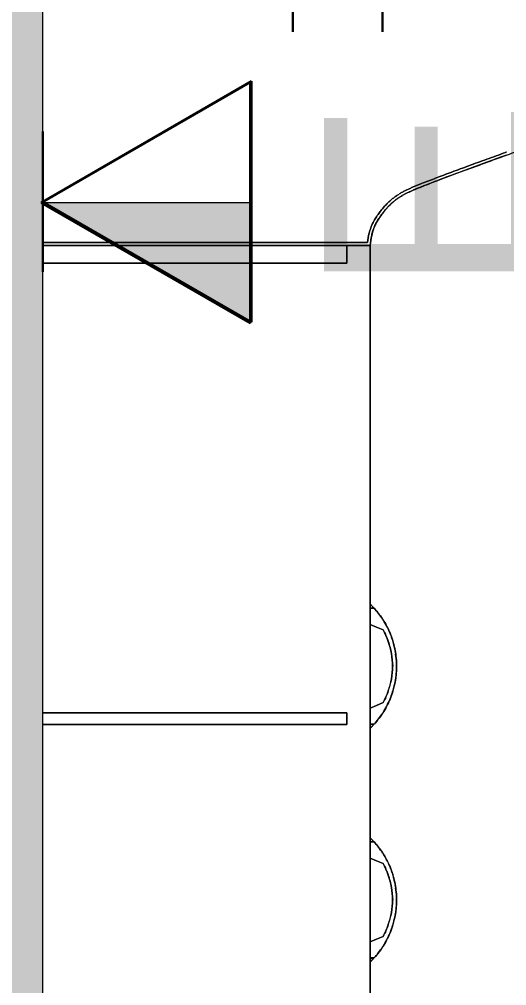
# Model space of a CAD drawing. Header units: inches. Extents: x 385 to 2249, y -1773 to -36.
# Drawn here: x 1573.7 to 1594.54, y -1685.93 to -1644.59 of the extents above; entities that cross this region are included whole.
import ezdxf

# ---------------------------------------------------------------- set-up
doc = ezdxf.new("R2010")
doc.units = ezdxf.units.IN
doc.header["$MEASUREMENT"] = 0
for name, color, linetype, lineweight in [('A-ANNO-NOTE', 131, 'Continuous', 30), ('A-WALL-PATT', 111, 'Continuous', 13), ('I-FURN', 30, 'Continuous', 9), ('I-FURN-PNLS', 30, 'Continuous', 9), ('I-WALL', 2, 'Continuous', 13)]:
    doc.layers.add(name, color=color, linetype=linetype, lineweight=lineweight)
doc.styles.add('Swis721 Lt BT', font='swissl.ttf', dxfattribs={"height": 9})

# ---------------------------------------------------------------- blocks, each defined once
blk = doc.blocks.new('Zira Wksta 11 - Type 2-V135-Level 6 POWER _ SIGNAL')
at = {"layer": 'I-FURN'}
for p, q in [((-16, 66.604), (-16, 66.657)), ((-16, 66.657), (-16, 66.614)), ((-16, 66.604), (-16, 66.657)), ((-16, 66.657), (-16, 66.614)), ((-16, 66.614), (-16, 66.512)), ((-16, 66.614), (-16, 66.512)), ((-16, 66.512), (-16, 66.604)), ((-16, 66.512), (-16, 66.604)), ((-16.173, 66.48), (-16, 66.48)), ((-16.173, 66.48), (-16, 66.48)), ((-16, 66.487), (-16.167, 66.487)), ((-16, 66.487), (-16.167, 66.487)), ((-16, 66.48), (-16, 66.512)), ((-16, 66.512), (-16, 66.487)), ((-16, 66.48), (-16, 66.512)), ((-16, 66.512), (-16, 66.487)), ((-16, 66.48), (-16, 65.791)), ((-16, 66.139), (-16, 66.48)), ((-16, 66.48), (-16, 65.791)), ((-16, 66.139), (-16, 66.48)), ((-16.281, 65.675), (-16, 65.791)), ((-16.281, 65.675), (-16, 65.791)), ((-16, 65.791), (-16, 66.136)), ((-16, 65.791), (-16, 66.136)), ((-16.561, 65.559), (-16.281, 65.675)), ((-16.561, 65.559), (-16.281, 65.675)), ((-16.281, 62.325), (-16.561, 62.441)), ((-16.281, 62.325), (-16.561, 62.441)), ((-16, 62.209), (-16.281, 62.325)), ((-16, 62.209), (-16.281, 62.325)), ((-16, 61.864), (-16, 62.209)), ((-16, 62.209), (-16, 61.52)), ((-16, 61.864), (-16, 62.209)), ((-16, 62.209), (-16, 61.52)), ((-16, 61.52), (-16, 61.861)), ((-16, 61.52), (-16, 61.861)), ((-16, 61.52), (-16.173, 61.52)), ((-16, 61.52), (-16.173, 61.52)), ((-16.167, 61.513), (-16, 61.513)), ((-16.167, 61.513), (-16, 61.513)), ((-16, 61.488), (-16, 61.52)), ((-16, 61.488), (-16, 61.52)), ((-16, 61.513), (-16, 61.488)), ((-16, 61.513), (-16, 61.488)), ((-16, 61.488), (-16, 61.386)), ((-16, 61.396), (-16, 61.488)), ((-16, 61.488), (-16, 61.386)), ((-16, 61.396), (-16, 61.488)), ((-16, 61.343), (-16, 61.396)), ((-16, 61.343), (-16, 61.396)), ((-16, 61.386), (-16, 61.343)), ((-16, 61.386), (-16, 61.343)), ((-16, 56.604), (-16, 56.657)), ((-16, 56.657), (-16, 56.614)), ((-16.173, 56.48), (-16, 56.48)), ((-16, 56.487), (-16.167, 56.487)), ((-16, 56.614), (-16, 56.512)), ((-16, 56.512), (-16, 56.604)), ((-16, 56.48), (-16, 56.512)), ((-16, 56.512), (-16, 56.487)), ((-16, 56.48), (-16, 55.791)), ((-16, 56.139), (-16, 56.48)), ((-16, 55.791), (-16, 56.136)), ((-16.561, 55.559), (-16.281, 55.675)), ((-16.281, 55.675), (-16, 55.791)), ((-16.281, 52.325), (-16.561, 52.441)), ((-16, 52.209), (-16.281, 52.325)), ((-16, 51.864), (-16, 52.209)), ((-16, 52.209), (-16, 51.52)), ((-16, 51.52), (-16, 51.861)), ((-16, 51.52), (-16.173, 51.52)), ((-16.167, 51.513), (-16, 51.513)), ((-16, 51.488), (-16, 51.52)), ((-16, 51.513), (-16, 51.488)), ((-16, 51.488), (-16, 51.386)), ((-16, 51.396), (-16, 51.488)), ((-16, 51.343), (-16, 51.396)), ((-16, 51.386), (-16, 51.343))]:
    blk.add_line(p, q, dxfattribs=at)
at = {"layer": 'I-FURN', "flags": 128}
for points in [[(-16, 65.791), (-16.281, 65.675), (-16.561, 65.559)], [(-16, 65.791), (-16.281, 65.675), (-16.561, 65.559)], [(-16.561, 62.441), (-16.281, 62.325), (-16, 62.209)], [(-16.561, 62.441), (-16.281, 62.325), (-16, 62.209)], [(-16, 55.791), (-16.281, 55.675), (-16.561, 55.559)], [(-16.561, 52.441), (-16.281, 52.325), (-16, 52.209)]]:
    blk.add_lwpolyline(points, dxfattribs=at)
at = {"layer": 'I-FURN'}
for centre, start, end in [((-13.447, 64), 137.0289, 137.7029), ((-13.447, 64), 137.0289, 137.7029), ((-13.447, 64), 137.0385, 137.567), ((-13.447, 64), 137.0385, 137.567), ((-13.447, 64), 222.2971, 222.9711), ((-13.447, 64), 222.2971, 222.9711), ((-13.447, 64), 222.433, 222.9615), ((-13.447, 64), 222.433, 222.9615), ((-13.447, 54), 137.0289, 137.7029), ((-13.447, 54), 137.0385, 137.567), ((-13.447, 54), 222.2971, 222.9711), ((-13.447, 54), 222.433, 222.9615)]:
    blk.add_arc(centre, 3.685, start, end, dxfattribs=at)
for points in [[(-16.055, 66.604), (-16.069, 66.589), (-16.099, 66.559), (-16.129, 66.528), (-16.144, 66.512)], [(-16.055, 66.604), (-16.069, 66.589), (-16.099, 66.559), (-16.129, 66.528), (-16.144, 66.512)], [(-16.143, 66.512), (-16.132, 66.524), (-16.11, 66.547), (-16.077, 66.582), (-16.055, 66.603), (-16.045, 66.614)], [(-16.143, 66.512), (-16.132, 66.524), (-16.11, 66.547), (-16.077, 66.582), (-16.055, 66.603), (-16.045, 66.614)], [(-16.167, 66.487), (-16.303, 66.338), (-16.427, 66.178), (-16.537, 66.008)], [(-16.167, 66.487), (-16.303, 66.338), (-16.427, 66.178), (-16.537, 66.008)], [(-16.586, 65.931), (-16.616, 65.882), (-16.645, 65.833), (-16.672, 65.783)], [(-16.586, 65.931), (-16.616, 65.882), (-16.645, 65.833), (-16.672, 65.783)], [(-16.561, 65.559), (-16.732, 65.242), (-16.969, 64.55), (-16.969, 63.451), (-16.732, 62.759), (-16.561, 62.441)], [(-16.561, 65.559), (-16.732, 65.242), (-16.969, 64.55), (-16.969, 63.451), (-16.732, 62.759), (-16.561, 62.441)], [(-16.857, 65.398), (-16.867, 65.372), (-16.877, 65.347), (-16.887, 65.321)], [(-16.857, 65.398), (-16.867, 65.372), (-16.877, 65.347), (-16.887, 65.321)], [(-16.778, 65.064), (-16.719, 65.234), (-16.647, 65.4), (-16.561, 65.559)], [(-16.778, 65.064), (-16.719, 65.234), (-16.647, 65.4), (-16.561, 65.559)], [(-16.894, 65.302), (-16.912, 65.255), (-16.929, 65.208), (-16.945, 65.16)], [(-16.894, 65.302), (-16.912, 65.255), (-16.929, 65.208), (-16.945, 65.16)], [(-16.91, 64.539), (-16.88, 64.717), (-16.822, 64.887), (-16.757, 65.055)], [(-16.91, 64.539), (-16.88, 64.717), (-16.822, 64.887), (-16.757, 65.055)], [(-17.075, 64.644), (-17.083, 64.602), (-17.09, 64.56), (-17.096, 64.517)], [(-17.075, 64.644), (-17.083, 64.602), (-17.09, 64.56), (-17.096, 64.517)], [(-17.049, 64.78), (-17.056, 64.743), (-17.064, 64.707), (-17.071, 64.67)], [(-17.049, 64.78), (-17.056, 64.743), (-17.064, 64.707), (-17.071, 64.67)], [(-16.955, 64), (-16.955, 64.181), (-16.949, 64.365), (-16.91, 64.539)], [(-16.955, 64), (-16.955, 64.181), (-16.949, 64.365), (-16.91, 64.539)], [(-17.129, 64.135), (-17.133, 64.045), (-17.132, 63.955), (-17.127, 63.866)], [(-17.129, 64.135), (-17.133, 64.045), (-17.132, 63.955), (-17.127, 63.866)], [(-17.129, 63.865), (-17.125, 63.737), (-17.111, 63.61), (-17.092, 63.484)], [(-17.129, 63.865), (-17.125, 63.737), (-17.111, 63.61), (-17.092, 63.484)], [(-16.91, 63.461), (-16.94, 63.639), (-16.965, 63.822), (-16.971, 64.004)], [(-16.91, 63.461), (-16.94, 63.639), (-16.965, 63.822), (-16.971, 64.004)], [(-17.095, 63.482), (-17.089, 63.44), (-17.082, 63.398), (-17.075, 63.356)], [(-17.095, 63.482), (-17.089, 63.44), (-17.082, 63.398), (-17.075, 63.356)], [(-17.07, 63.329), (-17.064, 63.293), (-17.056, 63.256), (-17.048, 63.22)], [(-17.07, 63.329), (-17.064, 63.293), (-17.056, 63.256), (-17.048, 63.22)], [(-16.778, 62.936), (-16.836, 63.107), (-16.875, 63.282), (-16.91, 63.461)], [(-16.778, 62.936), (-16.836, 63.107), (-16.875, 63.282), (-16.91, 63.461)], [(-16.561, 62.441), (-16.647, 62.6), (-16.719, 62.766), (-16.778, 62.936)], [(-16.561, 62.441), (-16.647, 62.6), (-16.719, 62.766), (-16.778, 62.936)], [(-16.945, 62.84), (-16.929, 62.792), (-16.913, 62.744), (-16.896, 62.697)], [(-16.945, 62.84), (-16.929, 62.792), (-16.913, 62.744), (-16.896, 62.697)], [(-16.887, 62.679), (-16.877, 62.653), (-16.867, 62.627), (-16.857, 62.602)], [(-16.887, 62.679), (-16.877, 62.653), (-16.867, 62.627), (-16.857, 62.602)], [(-16.672, 62.217), (-16.644, 62.167), (-16.614, 62.119), (-16.582, 62.072)], [(-16.672, 62.217), (-16.644, 62.167), (-16.614, 62.119), (-16.582, 62.072)], [(-16.537, 61.992), (-16.427, 61.822), (-16.303, 61.662), (-16.167, 61.513)], [(-16.537, 61.992), (-16.427, 61.822), (-16.303, 61.662), (-16.167, 61.513)], [(-16.144, 61.488), (-16.129, 61.472), (-16.099, 61.441), (-16.069, 61.411), (-16.055, 61.396)], [(-16.144, 61.488), (-16.129, 61.472), (-16.099, 61.441), (-16.069, 61.411), (-16.055, 61.396)], [(-16.045, 61.386), (-16.055, 61.397), (-16.077, 61.418), (-16.11, 61.453), (-16.132, 61.476), (-16.143, 61.488)], [(-16.045, 61.386), (-16.055, 61.397), (-16.077, 61.418), (-16.11, 61.453), (-16.132, 61.476), (-16.143, 61.488)], [(-16.167, 56.487), (-16.303, 56.338), (-16.427, 56.178), (-16.537, 56.008)], [(-16.055, 56.604), (-16.069, 56.589), (-16.099, 56.559), (-16.129, 56.528), (-16.144, 56.512)], [(-16.143, 56.512), (-16.132, 56.524), (-16.11, 56.547), (-16.077, 56.582), (-16.055, 56.603), (-16.045, 56.614)], [(-16.586, 55.931), (-16.616, 55.882), (-16.645, 55.833), (-16.672, 55.783)], [(-16.561, 55.559), (-16.732, 55.242), (-16.969, 54.55), (-16.969, 53.451), (-16.732, 52.759), (-16.561, 52.441)], [(-16.778, 55.064), (-16.719, 55.234), (-16.647, 55.4), (-16.561, 55.559)], [(-16.894, 55.302), (-16.912, 55.255), (-16.929, 55.208), (-16.945, 55.16)], [(-16.91, 54.539), (-16.88, 54.717), (-16.822, 54.887), (-16.757, 55.055)], [(-16.857, 55.398), (-16.867, 55.372), (-16.877, 55.347), (-16.887, 55.321)], [(-17.075, 54.644), (-17.083, 54.602), (-17.09, 54.56), (-17.096, 54.517)], [(-17.049, 54.78), (-17.056, 54.743), (-17.064, 54.707), (-17.071, 54.67)], [(-16.955, 54), (-16.955, 54.181), (-16.949, 54.365), (-16.91, 54.539)], [(-17.129, 54.135), (-17.133, 54.045), (-17.132, 53.955), (-17.127, 53.866)], [(-17.129, 53.865), (-17.125, 53.737), (-17.111, 53.61), (-17.092, 53.484)], [(-16.91, 53.461), (-16.94, 53.639), (-16.965, 53.822), (-16.971, 54.004)], [(-17.095, 53.482), (-17.089, 53.44), (-17.082, 53.398), (-17.075, 53.356)], [(-16.778, 52.936), (-16.836, 53.107), (-16.875, 53.282), (-16.91, 53.461)], [(-17.07, 53.329), (-17.064, 53.293), (-17.056, 53.256), (-17.048, 53.22)], [(-16.561, 52.441), (-16.647, 52.6), (-16.719, 52.766), (-16.778, 52.936)], [(-16.945, 52.84), (-16.929, 52.792), (-16.913, 52.744), (-16.896, 52.697)], [(-16.887, 52.679), (-16.877, 52.653), (-16.867, 52.627), (-16.857, 52.602)], [(-16.672, 52.217), (-16.644, 52.167), (-16.614, 52.119), (-16.582, 52.072)], [(-16.537, 51.992), (-16.427, 51.822), (-16.303, 51.662), (-16.167, 51.513)], [(-16.144, 51.488), (-16.129, 51.472), (-16.099, 51.441), (-16.069, 51.411), (-16.055, 51.396)], [(-16.045, 51.386), (-16.055, 51.397), (-16.077, 51.418), (-16.11, 51.453), (-16.132, 51.476), (-16.143, 51.488)]]:
    blk.add_open_spline(points, degree=3, dxfattribs=at)
for points, knots in [([(-16, 66.657), (-16.001, 66.657), (-16.002, 66.656), (-16.004, 66.653), (-16.007, 66.651), (-16.009, 66.649), (-16.012, 66.645), (-16.016, 66.642), (-16.019, 66.639), (-16.023, 66.635), (-16.027, 66.631), (-16.032, 66.627), (-16.041, 66.618), (-16.048, 66.61), (-16.055, 66.604)], [0, 0, 0, 0, 0.125, 0.1875, 0.25, 0.3125, 0.375, 0.4375, 0.5, 0.5625, 0.625, 0.6875, 0.75, 1, 1, 1, 1]), ([(-16, 66.657), (-16.001, 66.657), (-16.002, 66.656), (-16.004, 66.653), (-16.007, 66.651), (-16.009, 66.649), (-16.012, 66.645), (-16.016, 66.642), (-16.019, 66.639), (-16.023, 66.635), (-16.027, 66.631), (-16.032, 66.627), (-16.041, 66.618), (-16.048, 66.61), (-16.055, 66.604)], [0, 0, 0, 0, 0.125, 0.1875, 0.25, 0.3125, 0.375, 0.4375, 0.5, 0.5625, 0.625, 0.6875, 0.75, 1, 1, 1, 1]), ([(-16.045, 66.614), (-16.039, 66.619), (-16.031, 66.627), (-16.021, 66.637), (-16.016, 66.642), (-16.012, 66.646), (-16.009, 66.649), (-16.007, 66.651), (-16.004, 66.653), (-16.003, 66.655), (-16.001, 66.656), (-16, 66.657), (-16, 66.657)], [0, 0, 0, 0, 0.25, 0.375, 0.5, 0.5625, 0.625, 0.6875, 0.75, 0.8125, 0.875, 1, 1, 1, 1]), ([(-16.045, 66.614), (-16.039, 66.619), (-16.031, 66.627), (-16.021, 66.637), (-16.016, 66.642), (-16.012, 66.646), (-16.009, 66.649), (-16.007, 66.651), (-16.004, 66.653), (-16.003, 66.655), (-16.001, 66.656), (-16, 66.657), (-16, 66.657)], [0, 0, 0, 0, 0.25, 0.375, 0.5, 0.5625, 0.625, 0.6875, 0.75, 0.8125, 0.875, 1, 1, 1, 1]), ([(-16.173, 61.52), (-16.325, 61.687), (-16.598, 62.05), (-16.903, 62.661), (-17.09, 63.318), (-17.174, 64.227), (-17.004, 65.135), (-16.599, 65.95), (-16.325, 66.313), (-16.173, 66.48)], [0, 0, 0, 0, 0.125, 0.25, 0.375, 0.5, 0.75, 0.875, 1, 1, 1, 1]), ([(-16.173, 61.52), (-16.325, 61.687), (-16.598, 62.05), (-16.903, 62.661), (-17.09, 63.318), (-17.174, 64.227), (-17.004, 65.135), (-16.599, 65.95), (-16.325, 66.313), (-16.173, 66.48)], [0, 0, 0, 0, 0.125, 0.25, 0.375, 0.5, 0.75, 0.875, 1, 1, 1, 1]), ([(-16.672, 65.783), (-16.727, 65.683), (-16.791, 65.555), (-16.846, 65.424), (-16.856, 65.398)], [0.15936451, 0.15936451, 0.15936451, 0.15936451, 0.22222222, 0.23762024, 0.23762024, 0.23762024, 0.23762024]), ([(-16.672, 65.783), (-16.727, 65.683), (-16.791, 65.555), (-16.846, 65.424), (-16.856, 65.398)], [0.15936451, 0.15936451, 0.15936451, 0.15936451, 0.22222222, 0.23762024, 0.23762024, 0.23762024, 0.23762024]), ([(-16.945, 65.16), (-16.973, 65.075), (-17.009, 64.949), (-17.04, 64.821), (-17.049, 64.78)], [0.28411479, 0.28411479, 0.28411479, 0.28411479, 0.33333333, 0.3562762, 0.3562762, 0.3562762, 0.3562762]), ([(-16.945, 65.16), (-16.973, 65.075), (-17.009, 64.949), (-17.04, 64.821), (-17.049, 64.78)], [0.28411479, 0.28411479, 0.28411479, 0.28411479, 0.33333333, 0.3562762, 0.3562762, 0.3562762, 0.3562762]), ([(-17.096, 64.517), (-17.106, 64.446), (-17.12, 64.319), (-17.127, 64.192), (-17.128, 64.136)], [0.40508035, 0.40508035, 0.40508035, 0.40508035, 0.44444444, 0.47528756, 0.47528756, 0.47528756, 0.47528756]), ([(-17.096, 64.517), (-17.106, 64.446), (-17.12, 64.319), (-17.127, 64.192), (-17.128, 64.136)], [0.40508035, 0.40508035, 0.40508035, 0.40508035, 0.44444444, 0.47528756, 0.47528756, 0.47528756, 0.47528756]), ([(-17.048, 63.22), (-17.04, 63.179), (-17.009, 63.052), (-16.976, 62.923), (-16.95, 62.836)], [0.64373131, 0.64373131, 0.64373131, 0.64373131, 0.66666667, 0.71591001, 0.71591001, 0.71591001, 0.71591001]), ([(-17.048, 63.22), (-17.04, 63.179), (-17.009, 63.052), (-16.976, 62.923), (-16.95, 62.836)], [0.64373131, 0.64373131, 0.64373131, 0.64373131, 0.66666667, 0.71591001, 0.71591001, 0.71591001, 0.71591001]), ([(-16.857, 62.602), (-16.808, 62.482), (-16.751, 62.351), (-16.678, 62.229), (-16.671, 62.218)], [0.76239192, 0.76239192, 0.76239192, 0.76239192, 0.83333333, 0.84070579, 0.84070579, 0.84070579, 0.84070579]), ([(-16.857, 62.602), (-16.808, 62.482), (-16.751, 62.351), (-16.678, 62.229), (-16.671, 62.218)], [0.76239192, 0.76239192, 0.76239192, 0.76239192, 0.83333333, 0.84070579, 0.84070579, 0.84070579, 0.84070579]), ([(-16.055, 61.396), (-16.048, 61.39), (-16.039, 61.381), (-16.029, 61.371), (-16.023, 61.365), (-16.019, 61.361), (-16.016, 61.358), (-16.012, 61.355), (-16.009, 61.351), (-16.007, 61.349), (-16.004, 61.347), (-16.002, 61.344), (-16.001, 61.343), (-16, 61.343)], [0, 0, 0, 0, 0.25, 0.375, 0.4375, 0.5, 0.5625, 0.625, 0.6875, 0.75, 0.8125, 0.875, 1, 1, 1, 1]), ([(-16.055, 61.396), (-16.048, 61.39), (-16.039, 61.381), (-16.029, 61.371), (-16.023, 61.365), (-16.019, 61.361), (-16.016, 61.358), (-16.012, 61.355), (-16.009, 61.351), (-16.007, 61.349), (-16.004, 61.347), (-16.002, 61.344), (-16.001, 61.343), (-16, 61.343)], [0, 0, 0, 0, 0.25, 0.375, 0.4375, 0.5, 0.5625, 0.625, 0.6875, 0.75, 0.8125, 0.875, 1, 1, 1, 1]), ([(-16, 61.343), (-16, 61.343), (-16.001, 61.344), (-16.003, 61.345), (-16.004, 61.347), (-16.007, 61.349), (-16.009, 61.351), (-16.012, 61.354), (-16.015, 61.357), (-16.018, 61.36), (-16.021, 61.363), (-16.025, 61.367), (-16.032, 61.374), (-16.039, 61.381), (-16.045, 61.386)], [0, 0, 0, 0, 0.125, 0.1875, 0.25, 0.3125, 0.375, 0.4375, 0.5, 0.5625, 0.625, 0.6875, 0.75, 1, 1, 1, 1]), ([(-16, 61.343), (-16, 61.343), (-16.001, 61.344), (-16.003, 61.345), (-16.004, 61.347), (-16.007, 61.349), (-16.009, 61.351), (-16.012, 61.354), (-16.015, 61.357), (-16.018, 61.36), (-16.021, 61.363), (-16.025, 61.367), (-16.032, 61.374), (-16.039, 61.381), (-16.045, 61.386)], [0, 0, 0, 0, 0.125, 0.1875, 0.25, 0.3125, 0.375, 0.4375, 0.5, 0.5625, 0.625, 0.6875, 0.75, 1, 1, 1, 1]), ([(-16, 56.657), (-16.001, 56.657), (-16.002, 56.656), (-16.004, 56.653), (-16.007, 56.651), (-16.009, 56.649), (-16.012, 56.645), (-16.016, 56.642), (-16.019, 56.639), (-16.023, 56.635), (-16.027, 56.631), (-16.032, 56.627), (-16.041, 56.618), (-16.048, 56.61), (-16.055, 56.604)], [0, 0, 0, 0, 0.125, 0.1875, 0.25, 0.3125, 0.375, 0.4375, 0.5, 0.5625, 0.625, 0.6875, 0.75, 1, 1, 1, 1]), ([(-16.045, 56.614), (-16.039, 56.619), (-16.031, 56.627), (-16.021, 56.637), (-16.016, 56.642), (-16.012, 56.646), (-16.009, 56.649), (-16.007, 56.651), (-16.004, 56.653), (-16.003, 56.655), (-16.001, 56.656), (-16, 56.657), (-16, 56.657)], [0, 0, 0, 0, 0.25, 0.375, 0.5, 0.5625, 0.625, 0.6875, 0.75, 0.8125, 0.875, 1, 1, 1, 1]), ([(-16.173, 51.52), (-16.325, 51.687), (-16.598, 52.05), (-16.903, 52.661), (-17.09, 53.318), (-17.174, 54.227), (-17.004, 55.135), (-16.599, 55.95), (-16.325, 56.313), (-16.173, 56.48)], [0, 0, 0, 0, 0.125, 0.25, 0.375, 0.5, 0.75, 0.875, 1, 1, 1, 1]), ([(-16.672, 55.783), (-16.727, 55.683), (-16.791, 55.555), (-16.846, 55.424), (-16.856, 55.398)], [0.15936451, 0.15936451, 0.15936451, 0.15936451, 0.22222222, 0.23762024, 0.23762024, 0.23762024, 0.23762024]), ([(-16.945, 55.16), (-16.973, 55.075), (-17.009, 54.949), (-17.04, 54.821), (-17.049, 54.78)], [0.28411479, 0.28411479, 0.28411479, 0.28411479, 0.33333333, 0.3562762, 0.3562762, 0.3562762, 0.3562762]), ([(-17.096, 54.517), (-17.106, 54.446), (-17.12, 54.319), (-17.127, 54.192), (-17.128, 54.136)], [0.40508035, 0.40508035, 0.40508035, 0.40508035, 0.44444444, 0.47528756, 0.47528756, 0.47528756, 0.47528756]), ([(-17.048, 53.22), (-17.04, 53.179), (-17.009, 53.052), (-16.976, 52.923), (-16.95, 52.836)], [0.64373131, 0.64373131, 0.64373131, 0.64373131, 0.66666667, 0.71591001, 0.71591001, 0.71591001, 0.71591001]), ([(-16.857, 52.602), (-16.808, 52.482), (-16.751, 52.351), (-16.678, 52.229), (-16.671, 52.218)], [0.76239192, 0.76239192, 0.76239192, 0.76239192, 0.83333333, 0.84070579, 0.84070579, 0.84070579, 0.84070579]), ([(-16.055, 51.396), (-16.048, 51.39), (-16.039, 51.381), (-16.029, 51.371), (-16.023, 51.365), (-16.019, 51.361), (-16.016, 51.358), (-16.012, 51.355), (-16.009, 51.351), (-16.007, 51.349), (-16.004, 51.347), (-16.002, 51.344), (-16.001, 51.343), (-16, 51.343)], [0, 0, 0, 0, 0.25, 0.375, 0.4375, 0.5, 0.5625, 0.625, 0.6875, 0.75, 0.8125, 0.875, 1, 1, 1, 1]), ([(-16, 51.343), (-16, 51.343), (-16.001, 51.344), (-16.003, 51.345), (-16.004, 51.347), (-16.007, 51.349), (-16.009, 51.351), (-16.012, 51.354), (-16.015, 51.357), (-16.018, 51.36), (-16.021, 51.363), (-16.025, 51.367), (-16.032, 51.374), (-16.039, 51.381), (-16.045, 51.386)], [0, 0, 0, 0, 0.125, 0.1875, 0.25, 0.3125, 0.375, 0.4375, 0.5, 0.5625, 0.625, 0.6875, 0.75, 1, 1, 1, 1])]:
    blk.add_open_spline(points, degree=3, knots=knots, dxfattribs=at)
at = {"layer": 'I-FURN-PNLS'}
for p, q in [((-16, 36), (-16, 72)), ((-16, 72), (-16, 36)), ((-16, 36), (-16, 72)), ((-2, 56.5), (-15, 56.5)), ((-15, 56.5), (-15, 56)), ((-15, 56), (-15, 56.5)), ((-15, 56.5), (-2, 56.5)), ((-15, 56), (-2, 56)), ((-2, 56), (-15, 56)), ((-2, 36.75), (-15, 36.75)), ((-15, 36.75), (-15, 36)), ((-15, 36), (-15, 36.75)), ((-15, 36.75), (-2, 36.75)), ((-2, 36), (-16, 36)), ((-16, 36), (-2, 36)), ((-2, 36), (-16, 36)), ((-2, 36), (-16, 36)), ((-2, 36), (-16, 36)), ((-16, 36), (-2, 36)), ((-15, 36), (-2, 36)), ((-2, 36), (-15, 36)), ((-2, 35.875), (-15.887, 35.875)), ((-15.887, 35.875), (-2, 35.875))]:
    blk.add_line(p, q, dxfattribs=at)
for points, knots in [([(-16, 36), (-16.014, 35.849), (-16.048, 35.634), (-16.111, 35.404), (-16.153, 35.278), (-16.188, 35.187), (-16.227, 35.099), (-16.286, 34.984), (-16.37, 34.849), (-16.46, 34.723), (-16.522, 34.641), (-16.557, 34.595), (-16.591, 34.55), (-16.634, 34.497), (-16.702, 34.416), (-16.788, 34.323), (-16.875, 34.239), (-16.945, 34.175), (-16.998, 34.129), (-17.05, 34.085), (-17.119, 34.031), (-17.206, 33.969), (-17.312, 33.902), (-17.401, 33.849), (-17.474, 33.808), (-17.547, 33.769), (-17.639, 33.725), (-17.752, 33.675), (-17.868, 33.624), (-17.987, 33.574), (-18.108, 33.525), (-18.233, 33.476), (-18.488, 33.376), (-18.895, 33.217), (-19.48, 32.997), (-20.103, 32.767), (-20.757, 32.528), (-21.436, 32.281), (-22.135, 32.026), (-22.85, 31.766), (-23.578, 31.503), (-24.313, 31.236), (-25.3, 30.881), (-26.287, 30.527), (-27.26, 30.183), (-27.979, 29.93), (-28.687, 29.681), (-29.382, 29.436), (-30.061, 29.195), (-30.724, 28.958), (-31.368, 28.724), (-31.991, 28.494), (-32.595, 28.265), (-33.196, 28.037), (-33.806, 27.806), (-34.441, 27.57), (-35.002, 27.369), (-35.478, 27.202), (-35.787, 27.096), (-36.043, 27.01), (-36.239, 26.943), (-36.44, 26.877), (-36.645, 26.816), (-36.855, 26.756), (-37.069, 26.696), (-37.288, 26.641), (-37.511, 26.595), (-37.739, 26.555), (-37.972, 26.519), (-38.21, 26.491), (-38.452, 26.476), (-38.7, 26.472), (-39.036, 26.476), (-39.469, 26.515), (-40.008, 26.628), (-40.382, 26.739), (-40.572, 26.805)], [0, 0, 0, 0, 0.013514, 0.02027, 0.023649, 0.027027, 0.030405, 0.033784, 0.040541, 0.047297, 0.050676, 0.052365, 0.054054, 0.057432, 0.060811, 0.067568, 0.074324, 0.077703, 0.081081, 0.084459, 0.087838, 0.094595, 0.101351, 0.108108, 0.111486, 0.114865, 0.121622, 0.128378, 0.135135, 0.141892, 0.148649, 0.155405, 0.162162, 0.189189, 0.216216, 0.243243, 0.27027, 0.297297, 0.324324, 0.351351, 0.378378, 0.405405, 0.432432, 0.486486, 0.513514, 0.540541, 0.567568, 0.594595, 0.621622, 0.648649, 0.675676, 0.702703, 0.72973, 0.756757, 0.783784, 0.810811, 0.837838, 0.851351, 0.864865, 0.871622, 0.878378, 0.885135, 0.891892, 0.898649, 0.905405, 0.912162, 0.918919, 0.925676, 0.932432, 0.939189, 0.945946, 0.952703, 0.959459, 0.972973, 0.986486, 1, 1, 1, 1]), ([(-16.68, 34.442), (-16.674, 34.449), (-16.65, 34.477), (-16.61, 34.525), (-16.569, 34.578), (-16.536, 34.623), (-16.502, 34.668), (-16.442, 34.75), (-16.355, 34.874), (-16.274, 35.007), (-16.217, 35.119), (-16.179, 35.206), (-16.146, 35.296), (-16.105, 35.419), (-16.046, 35.644), (-16.013, 35.853), (-16, 36)], [-0.06054761, -0.06054761, -0.06054761, -0.06054761, -0.05921053, -0.05592105, -0.05263158, -0.05098684, -0.04934211, -0.04605263, -0.03947368, -0.03289474, -0.02960526, -0.02631579, -0.02302632, -0.01973684, -0.01315789, 0, 0, 0, 0]), ([(-16.197, 35.166), (-16.195, 35.17), (-16.178, 35.209), (-16.136, 35.319), (-16.057, 35.579), (-16.016, 35.826), (-16, 36)], [-0.02784085, -0.02784085, -0.02784085, -0.02784085, -0.02734644, -0.02343981, -0.01562654, 0, 0, 0, 0]), ([(-16.086, 35.107), (-16.083, 35.115), (-16.063, 35.16), (-16.017, 35.28), (-15.943, 35.518), (-15.908, 35.739), (-15.89, 35.876)], [-0.02817516, -0.02817516, -0.02817516, -0.02817516, -0.02734644, -0.02343981, -0.01562654, -0.00333187, -0.00333187, -0.00333187, -0.00333187]), ([(-15.887, 35.875), (-15.904, 35.736), (-15.945, 35.519), (-16.017, 35.28), (-16.063, 35.16), (-16.083, 35.115), (-16.086, 35.107)], [0.00332304, 0.00332304, 0.00332304, 0.00332304, 0.01562654, 0.02343981, 0.02734644, 0.02817516, 0.02817516, 0.02817516, 0.02817516]), ([(-16.194, 34.899), (-16.211, 34.871), (-16.269, 34.778), (-16.351, 34.662), (-16.433, 34.551), (-16.493, 34.472), (-16.555, 34.395), (-16.638, 34.3), (-16.744, 34.191), (-16.848, 34.094), (-16.932, 34.02), (-17.017, 33.951), (-17.114, 33.881), (-17.189, 33.832), (-17.223, 33.811)], [0.03584002, 0.03584002, 0.03584002, 0.03584002, 0.03906635, 0.04687962, 0.05078625, 0.05469289, 0.05859952, 0.06250615, 0.07031942, 0.07813269, 0.08203933, 0.08594596, 0.09375923, 0.09993766, 0.09993766, 0.09993766, 0.09993766]), ([(-17.223, 33.811), (-17.189, 33.832), (-17.114, 33.881), (-17.017, 33.951), (-16.932, 34.02), (-16.848, 34.094), (-16.744, 34.191), (-16.638, 34.3), (-16.555, 34.395), (-16.493, 34.472), (-16.433, 34.551), (-16.351, 34.662), (-16.269, 34.778), (-16.211, 34.871), (-16.194, 34.899)], [-0.09993766, -0.09993766, -0.09993766, -0.09993766, -0.09375923, -0.08594596, -0.08203933, -0.07813269, -0.07031942, -0.06250615, -0.05859952, -0.05469289, -0.05078625, -0.04687962, -0.03906635, -0.03584002, -0.03584002, -0.03584002, -0.03584002]), ([(-16.679, 34.443), (-16.65, 34.477), (-16.601, 34.536), (-16.533, 34.626), (-16.452, 34.735), (-16.365, 34.859), (-16.303, 34.96), (-16.281, 34.999)], [-0.06048085, -0.06048085, -0.06048085, -0.06048085, -0.05469289, -0.05078625, -0.04687962, -0.03906635, -0.03436187, -0.03436187, -0.03436187, -0.03436187]), ([(-16.086, 35.107), (-16.099, 35.078), (-16.133, 35.006), (-16.171, 34.938), (-16.194, 34.899)], [0.028175164, 0.028175164, 0.028175164, 0.028175164, 0.031253077, 0.035840023, 0.035840023, 0.035840023, 0.035840023]), ([(-16.194, 34.899), (-16.171, 34.938), (-16.133, 35.006), (-16.099, 35.078), (-16.086, 35.107)], [-0.035840023, -0.035840023, -0.035840023, -0.035840023, -0.031253077, -0.028175164, -0.028175164, -0.028175164, -0.028175164]), ([(-17.688, 33.704), (-17.647, 33.723), (-17.564, 33.761), (-17.44, 33.825), (-17.315, 33.9), (-17.193, 33.978), (-17.093, 34.051), (-17.012, 34.116), (-16.932, 34.186), (-16.841, 34.272), (-16.77, 34.344), (-16.739, 34.377)], [-0.12456702, -0.12456702, -0.12456702, -0.12456702, -0.11719904, -0.10938577, -0.1015725, -0.09375923, -0.08594596, -0.08203933, -0.07813269, -0.07031942, -0.06436475, -0.06436475, -0.06436475, -0.06436475]), ([(-17.688, 33.704), (-17.654, 33.719), (-17.584, 33.752), (-17.498, 33.795), (-17.427, 33.833), (-17.357, 33.875), (-17.27, 33.928), (-17.168, 33.996), (-17.083, 34.059), (-17.016, 34.113), (-16.948, 34.172), (-16.863, 34.25), (-16.787, 34.325), (-16.746, 34.369), (-16.739, 34.377)], [-0.12456461, -0.12456461, -0.12456461, -0.12456461, -0.11842105, -0.11184211, -0.10855263, -0.10526316, -0.09868421, -0.09210526, -0.08552632, -0.08223684, -0.07894737, -0.07236842, -0.06578947, -0.06434993, -0.06434993, -0.06434993, -0.06434993]), ([(-17.253, 33.792), (-17.294, 33.766), (-17.381, 33.715), (-17.512, 33.647), (-17.622, 33.596), (-17.71, 33.557), (-17.8, 33.516), (-17.918, 33.467), (-18.059, 33.41), (-18.25, 33.335), (-18.503, 33.235), (-18.926, 33.072), (-19.492, 32.859), (-20.219, 32.591), (-20.986, 32.311), (-21.533, 32.112), (-21.818, 32.009), (-21.834, 32.003)], [0.101749, 0.101749, 0.101749, 0.101749, 0.1093858, 0.117199, 0.1250123, 0.1289189, 0.1328256, 0.1406388, 0.1484521, 0.1562654, 0.1718919, 0.1875185, 0.2187715, 0.2500246, 0.2812777, 0.3125308, 0.3142903, 0.3142903, 0.3142903, 0.3142903]), ([(-21.834, 32.003), (-21.818, 32.009), (-21.533, 32.112), (-20.986, 32.311), (-20.219, 32.591), (-19.492, 32.859), (-18.926, 33.072), (-18.503, 33.235), (-18.25, 33.335), (-18.059, 33.41), (-17.918, 33.467), (-17.8, 33.516), (-17.71, 33.557), (-17.622, 33.596), (-17.512, 33.647), (-17.381, 33.715), (-17.294, 33.766), (-17.253, 33.792)], [-0.3142903, -0.3142903, -0.3142903, -0.3142903, -0.3125308, -0.2812777, -0.2500246, -0.2187715, -0.1875185, -0.1718919, -0.1562654, -0.1484521, -0.1406388, -0.1328256, -0.1289189, -0.1250123, -0.117199, -0.1093858, -0.101749, -0.101749, -0.101749, -0.101749]), ([(-18.299, 33.45), (-18.292, 33.453), (-18.245, 33.472), (-18.157, 33.506), (-18.038, 33.553), (-17.94, 33.593), (-17.864, 33.625), (-17.807, 33.65), (-17.751, 33.676), (-17.714, 33.692), (-17.696, 33.701)], [-0.1588822, -0.1588822, -0.1588822, -0.1588822, -0.15789474, -0.15131579, -0.14473684, -0.13815789, -0.13486842, -0.13157895, -0.12828947, -0.125, -0.125, -0.125, -0.125]), ([(-18.297, 33.451), (-18.281, 33.457), (-18.216, 33.483), (-18.104, 33.527), (-17.965, 33.583), (-17.851, 33.631), (-17.761, 33.671), (-17.718, 33.691), (-17.696, 33.7)], [-0.15881843, -0.15881843, -0.15881843, -0.15881843, -0.15626539, -0.14845212, -0.14063885, -0.13282558, -0.12891894, -0.12501504, -0.12501504, -0.12501504, -0.12501504]), ([(-21.83, 32.138), (-21.631, 32.21), (-21.21, 32.363), (-20.582, 32.592), (-19.953, 32.823), (-19.354, 33.044), (-18.886, 33.222), (-18.545, 33.353), (-18.387, 33.415), (-18.316, 33.443)], [-0.3125, -0.3125, -0.3125, -0.3125, -0.2894737, -0.2631579, -0.2368421, -0.2105263, -0.1842105, -0.1710526, -0.1597861, -0.1597861, -0.1597861, -0.1597861]), ([(-20.268, 32.707), (-20.02, 32.798), (-19.535, 32.977), (-19.084, 33.147), (-18.867, 33.229), (-18.867, 33.229)], [-0.25, -0.25, -0.25, -0.25, -0.21877154, -0.18751846, -0.1875, -0.1875, -0.1875, -0.1875]), ([(-18.865, 33.23), (-18.757, 33.271), (-18.574, 33.342), (-18.398, 33.411), (-18.324, 33.44)], [-0.18737705, -0.18737705, -0.18737705, -0.18737705, -0.17189192, -0.16020038, -0.16020038, -0.16020038, -0.16020038])]:
    blk.add_open_spline(points, degree=3, knots=knots, dxfattribs=at)
for points in [[(-16.229, 35.097), (-16.218, 35.12), (-16.207, 35.143), (-16.197, 35.166)], [(-16.281, 34.999), (-16.266, 35.024), (-16.252, 35.05), (-16.239, 35.076)], [(-16.71, 34.409), (-16.7, 34.42), (-16.69, 34.431), (-16.679, 34.443)], [(-21.828, 32.138), (-21.289, 32.334), (-20.766, 32.524), (-20.27, 32.706)]]:
    blk.add_open_spline(points, degree=3, dxfattribs=at)

msp = doc.modelspace()

# ---------------------------------------------------------------- hatches: boundary and pattern name
at = {"layer": 'A-ANNO-NOTE', "lineweight": 9}
msp.add_hatch(color=256, dxfattribs=at).paths.add_polyline_path([(1583.568, -1657.587), (1583.568, -1652.43), (1574.636, -1652.43)], flags=0)
at = {"layer": 'A-WALL-PATT', "lineweight": 9}
msp.add_hatch(color=7, dxfattribs=at).paths.add_polyline_path([(1571.203, -1719.391), (1574.703, -1719.391), (1574.703, -1571.947), (1571.203, -1571.947), (1571.203, -1714.891)], flags=0)

# ---------------------------------------------------------------- linework, layer by layer
at = {"layer": 'A-ANNO-NOTE'}
for p, q in [((1585.403, -1630.772), (1585.403, -1645.119)), ((1589.235, -1630.772), (1589.235, -1645.119)), ((1574.636, -1652.43), (1583.568, -1647.273)), ((1574.703, -1652.391), (1583.635, -1647.233)), ((1583.568, -1647.273), (1583.568, -1657.587)), ((1583.635, -1647.233), (1583.635, -1657.548)), ((1574.703, -1655.391), (1574.703, -1649.391)), ((1574.636, -1652.43), (1583.568, -1657.587)), ((1574.703, -1652.391), (1583.635, -1657.548))]:
    msp.add_line(p, q, dxfattribs=at)
at = {"layer": 'A-ANNO-NOTE', "lineweight": 9}
for p, q in [((1574.636, -1652.43), (1583.568, -1657.587)), ((1583.568, -1652.43), (1574.636, -1652.43)), ((1583.568, -1657.587), (1583.568, -1652.43))]:
    msp.add_line(p, q, dxfattribs=at)
at = {"layer": 'I-WALL', "color": 8, "lineweight": 20}
msp.add_line((1574.703, -1719.391), (1574.703, -1571.947), dxfattribs=at)

# ---------------------------------------------------------------- block references
at = {"layer": 'I-FURN', "rotation": 180}
msp.add_blockref('Zira Wksta 11 - Type 2-V135-Level 6 POWER _ SIGNAL', (1572.703, -1618.261), dxfattribs=at)

# ---------------------------------------------------------------- texts
at = {"layer": 'A-ANNO-NOTE', "lineweight": 9, "insert": (1586.728, -1656.396), "char_height": 9, "width": 9.393, "attachment_point": 1, "rotation": 90, "style": 'Swis721 Lt BT'}
msp.add_mtext('E', dxfattribs=at)

doc.saveas('drawing.dxf')
